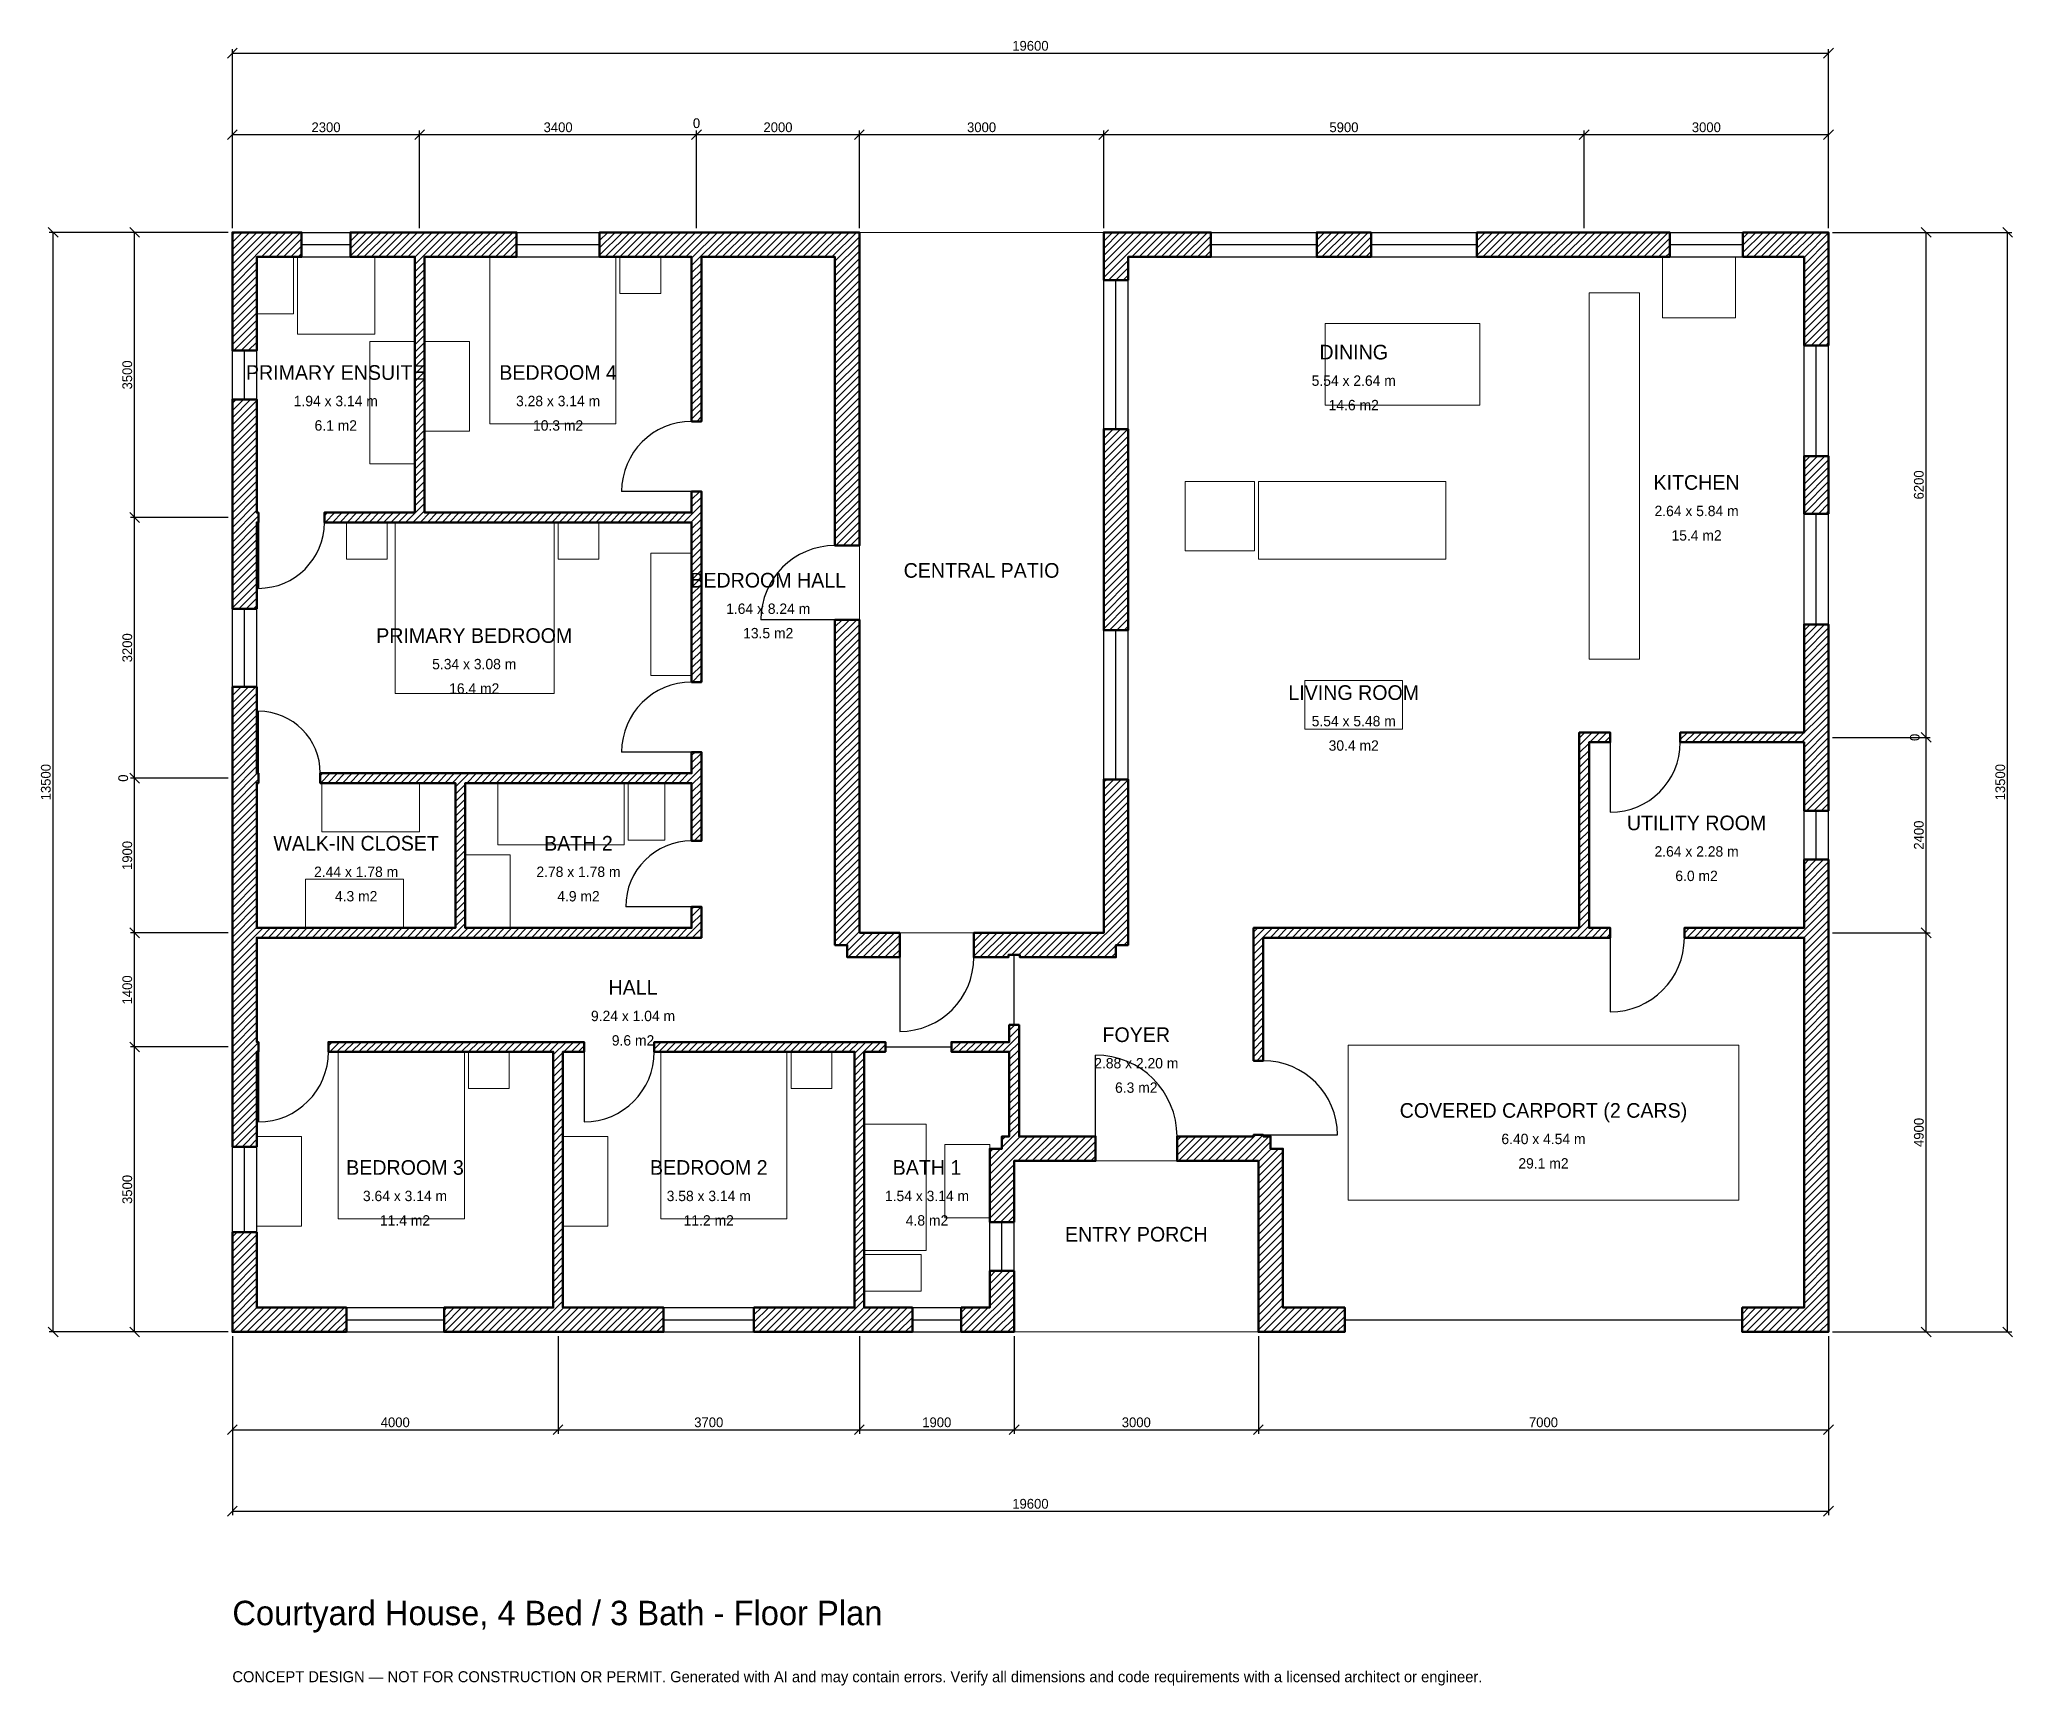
# Model space of a CAD drawing. Header units: millimetres. Extents: x -2369 to 21860, y -4341 to 15869.
import ezdxf
from ezdxf.enums import TextEntityAlignment as Align

# ---------------------------------------------------------------- set-up
doc = ezdxf.new("R2010")
doc.units = ezdxf.units.MM
doc.linetypes.add('DASHED', pattern=[1.524, 1.27, -0.254])
for name, color, linetype, lineweight in [('A-ANNO-DIMS', 1, 'Continuous', 13), ('A-ANNO-TEXT', 7, 'Continuous', 18), ('A-AREA-IDEN', 7, 'Continuous', 18), ('A-DOOR', 2, 'Continuous', 25), ('A-FLOR-FIXT', 9, 'Continuous', 13), ('A-FURN', 9, 'Continuous', 13), ('A-GLAZ', 4, 'Continuous', 25), ('A-SITE-PAVE', 8, 'Continuous', 13), ('A-WALL', 7, 'Continuous', 50), ('A-WALL-PATT', 8, 'Continuous', 13)]:
    doc.layers.add(name, color=color, linetype=linetype, lineweight=lineweight)
doc.dimstyles.new('PLAN', dxfattribs={"dimtxt": 120, "dimasz": 80, "dimexe": 50, "dimexo": 50, "dimgap": 30, "dimtad": 1, "dimdec": 0, "dimtsz": 60, "dimcen": 2.5, "dimclrd": 1, "dimclre": 1, "dimazin": 3, "dimtfac": 1, "dimtmove": 0, "dimatfit": 3})

msp = doc.modelspace()

# ---------------------------------------------------------------- hatches: boundary and pattern name
at = {"layer": 'A-WALL-PATT'}
h = msp.add_hatch(dxfattribs=at)
h.set_pattern_fill('ANSI31', color=8, scale=20)
h.paths.add_polyline_path([(3850, 0), (2600, 0), (2600, 300), (3850, 300), (3940, 300), (3940, 3440), (1180, 3440), (1180, 3560), (3940, 3560), (4060, 3560), (4320, 3560), (4320, 3440), (4060, 3440), (4060, 300), (4150, 300), (5295, 300), (5295, 0), (4150, 0), (4060, 0), (4060, -0.001), (3940, -0.001), (3940, 0), (3850, 0)])
h.paths.add_polyline_path([(300, 0), (300, -0.001), (0, -0.001), (0, 0), (-0.001, 0), (-0.001, 300), (0, 300), (0, 1225), (300, 1225), (300, 300), (1400, 300), (1400, 0), (300, 0)])
h.paths.add_polyline_path([(0, 3350), (0, 3440), (-0.001, 3440), (-0.001, 3560), (0, 3560), (0, 3650), (0, 4750), (0, 4840), (-0.001, 4840), (-0.001, 4960), (0, 4960), (0, 5050), (0, 6650), (0, 6740), (-0.001, 6740), (-0.001, 6860), (0, 6860), (0, 6950), (0, 7920), (300, 7920), (300, 6950), (300, 6860), (320, 6860), (320, 6740), (300, 6740), (300, 6650), (300, 5050), (300, 4960), (2740, 4960), (2740, 6740), (1080, 6740), (1080, 6860), (2740, 6860), (2860, 6860), (5640, 6860), (5640, 6860), (5640, 7120), (5760, 7120), (5760, 6740), (5760, 6740), (5760, 6030), (5640, 6030), (5640, 6740), (2860, 6740), (2860, 4960), (5640, 4960), (5640, 5220), (5760, 5220), (5760, 4960), (5760, 4840), (5640, 4840), (2860, 4840), (2740, 4840), (300, 4840), (300, 4750), (300, 3650), (300, 3560), (320, 3560), (320, 3440), (300, 3440), (300, 3350), (300, 2275), (0, 2275), (0, 3350)])
h.paths.add_polyline_path([(0, 9850), (0, 9940), (-0.001, 9940), (-0.001, 10060), (0, 10060), (0, 10150), (0, 11450), (300, 11450), (300, 10150), (300, 10060), (320, 10060), (320, 9940), (300, 9940), (300, 9850), (300, 8880), (0, 8880), (0, 9850)])
h.paths.add_polyline_path([(0, 13200), (-0.001, 13200), (-0.001, 13500), (0, 13500), (0, 13500.001), (300, 13500.001), (300, 13500), (850, 13500), (850, 13200), (300, 13200), (300, 12050), (0, 12050), (0, 13200)])
h.paths.add_polyline_path([(2150, 13500), (2240, 13500), (2240, 13500.001), (2360, 13500.001), (2360, 13500), (2450, 13500), (3490, 13500), (3490, 13200), (2450, 13200), (2360, 13200), (2360, 10060), (5640, 10060), (5640, 10320), (5760, 10320), (5760, 10060), (5760, 10060), (5760, 7980), (5640, 7980), (5640, 9940), (5640, 9940), (2360, 9940), (2240, 9940), (1130, 9940), (1130, 10060), (2240, 10060), (2240, 13200), (2150, 13200), (1450, 13200), (1450, 13500), (2150, 13500)])
h.paths.add_polyline_path([(5550, 13500), (5640, 13500), (5640, 13500.001), (5760, 13500.001), (5760, 13500), (5850, 13500), (7400, 13500), (7400, 13500.001), (7700, 13500.001), (7700, 13500), (7700.001, 13500), (7700.001, 13200), (7700, 13200), (7700, 9655), (7400, 9655), (7400, 13200), (5850, 13200), (5760, 13200), (5760, 11180), (5640, 11180), (5640, 13200), (5550, 13200), (4510, 13200), (4510, 13500), (5550, 13500)])
h.paths.add_polyline_path([(7700, 4900), (8195, 4900), (8195, 4600), (7550, 4600), (7550, 4750), (7400, 4750), (7400, 8745), (7700, 8745), (7700, 4900)])
h.paths.add_polyline_path([(9450, 4900), (9540, 4900), (9540, 4900.001), (9660, 4900.001), (9660, 4900), (9750, 4900), (10700, 4900), (10700, 6785), (11000, 6785), (11000, 4750), (10850, 4750), (10850, 4600), (9750, 4600), (9670, 4600), (9670, 4630), (9530, 4630), (9530, 4600), (9450, 4600), (9105, 4600), (9105, 4900), (9450, 4900)])
h.paths.add_polyline_path([(10700, 10350), (10700, 10650), (10700, 11085), (11000, 11085), (11000, 10650), (11000, 10350), (11000, 8615), (10700, 8615), (10700, 10350)])
h.paths.add_polyline_path([(10700, 13200), (10699.999, 13200), (10699.999, 13500), (10700, 13500), (10700, 13500.001), (11000, 13500.001), (11000, 13500), (12016.6667, 13500), (12016.6667, 13200), (11000, 13200), (11000, 12915), (10700, 12915), (10700, 13200)])
h.paths.add_polyline_path([(13983.3333, 13500), (13983.3333, 13200), (13316.6667, 13200), (13316.6667, 13500), (13983.3333, 13500)])
h.paths.add_polyline_path([(16450, 13500), (16750, 13500), (17650, 13500), (17650, 13200), (16750, 13200), (16450, 13200), (15283.3333, 13200), (15283.3333, 13500), (16450, 13500)])
h.paths.add_polyline_path([(19300, 13500), (19300, 13500.001), (19600, 13500.001), (19600, 13500), (19600.001, 13500), (19600.001, 13200), (19600, 13200), (19600, 12113.3333), (19300, 12113.3333), (19300, 13200), (18550, 13200), (18550, 13500), (19300, 13500)])
h.paths.add_polyline_path([(19600, 10046.6667), (19300, 10046.6667), (19300, 10753.3333), (19600, 10753.3333), (19600, 10046.6667)])
h.paths.add_polyline_path([(19600, 7450), (19600, 7360), (19600.001, 7360), (19600.001, 7240), (19600, 7240), (19600, 7150), (19600, 6400), (19300, 6400), (19300, 7150), (19300, 7240), (17780, 7240), (17780, 7360), (19300, 7360), (19300, 7450), (19300, 8686.6667), (19600, 8686.6667), (19600, 7450)])
h.paths.add_polyline_path([(19600, 5050), (19600, 4960), (19600.001, 4960), (19600.001, 4840), (19600, 4840), (19600, 4750), (19600, 300), (19600.001, 300), (19600.001, 0), (19600, 0), (19600, -0.001), (19300, -0.001), (19300, 0), (18540, 0), (18540, 300), (19300, 300), (19300, 4750), (19300, 4840), (17830, 4840), (17830, 4960), (19300, 4960), (19300, 5050), (19300, 5800), (19600, 5800), (19600, 5050)])
h.paths.add_polyline_path([(12900, 0), (12900, -0.001), (12600, -0.001), (12600, 0), (12599.999, 0), (12599.999, 300), (12600, 300), (12600, 2040), (12599.999, 2040), (12599.999, 2099.999), (12540, 2099.999), (12540, 2100), (11600, 2100), (11600, 2400), (12540, 2400), (12540, 2420), (12660, 2420), (12660, 2400), (12750, 2400), (12750, 2250), (12900, 2250), (12900, 300), (13660, 300), (13660, 0), (12900, 0)])
h.paths.add_polyline_path([(9660, 2100), (9660, 2099.999), (9600.001, 2099.999), (9600.001, 2040), (9600, 2040), (9600, 1350), (9300, 1350), (9300, 2250), (9450, 2250), (9450, 2400), (9540, 2400), (9540, 3440), (8830, 3440), (8830, 3560), (9540, 3560), (9540, 3770), (9660, 3770), (9660, 3560), (9660, 3440), (9660, 2400), (10600, 2400), (10600, 2100), (9660, 2100)])
h.paths.add_polyline_path([(9600, 300), (9600.001, 300), (9600.001, 0), (9600, 0), (9600, -0.001), (9300, -0.001), (9300, 0), (8950, 0), (8950, 300), (9300, 300), (9300, 750), (9600, 750), (9600, 300)])
h.paths.add_polyline_path([(7850, 0), (7760, 0), (7760, -0.001), (7640, -0.001), (7640, 0), (7550, 0), (6405, 0), (6405, 300), (7550, 300), (7640, 300), (7640, 3440), (5180, 3440), (5180, 3560), (7640, 3560), (7760, 3560), (8020, 3560), (8020, 3440), (7760, 3440), (7760, 300), (7850, 300), (8350, 300), (8350, 0), (7850, 0)])
h.paths.add_polyline_path([(12540, 4840), (12540, 4960), (12660, 4960), (16540, 4960), (16540, 7240), (16540, 7360), (16660, 7360), (16920, 7360), (16920, 7240), (16660, 7240), (16660, 4960), (16920, 4960), (16920, 4840), (16660, 4840), (16540, 4840), (12660, 4840), (12660, 3330), (12540, 3330), (12540, 4840)])

# ---------------------------------------------------------------- linework, layer by layer
at = {"layer": 'A-DOOR'}
for p, q in [((5640, 10320), (4780, 10320)), ((320, 9940), (320, 9130)), ((7400, 8745), (6490, 8745)), ((320, 6860), (320, 7620)), ((5640, 7120), (4780, 7120)), ((16920, 7240), (16920, 6380)), ((5640, 5220), (4830, 5220)), ((9600, 3770), (9600, 4630)), ((16920, 4840), (16920, 3930)), ((8195, 4600), (8195, 3690)), ((320, 3440), (320, 2580)), ((4320, 3440), (4320, 2580)), ((8020, 3500), (8830, 3500)), ((10600, 2400), (10600, 3400)), ((12660, 2420), (13570, 2420))]:
    msp.add_line(p, q, dxfattribs=at)
at = {"layer": 'A-DOOR', "linetype": 'DASHED'}
msp.add_line((13660, 150), (18540, 150), dxfattribs=at)
at = {"layer": 'A-DOOR'}
for centre, radius, start, end in [((5640, 10320), 860, 90, 180), ((320, 9940), 810, 270, 360), ((7400, 8745), 910, 90, 180), ((5640, 7120), 860, 90, 180), ((320, 6860), 760, 0, 90), ((16920, 7240), 860, 270, 360), ((5640, 5220), 810, 90, 180), ((16920, 4840), 910, 270, 360), ((8195, 4600), 910, 270, 360), ((320, 3440), 860, 270, 360), ((4320, 3440), 860, 270, 360), ((10600, 2400), 1000, 0, 90), ((12660, 2420), 910, 0, 90)]:
    msp.add_arc(centre, radius, start, end, dxfattribs=at)
at = {"layer": 'A-FLOR-FIXT'}
for points in [[(300, 12500), (750, 12500), (750, 13200), (300, 13200)], [(800, 12250), (1750, 12250), (1750, 13200), (800, 13200)], [(16660, 8260), (17280, 8260), (17280, 12760), (16660, 12760)], [(1690, 10660), (2240, 10660), (2240, 12160), (1690, 12160)], [(3260, 5980), (4810, 5980), (4810, 6740), (3260, 6740)], [(4860, 6040), (5310, 6040), (5310, 6740), (4860, 6740)], [(2860, 4960), (3410, 4960), (3410, 5860), (2860, 5860)], [(7760, 1000), (8520, 1000), (8520, 2550), (7760, 2550)], [(8750, 1400), (9300, 1400), (9300, 2300), (8750, 2300)], [(7760, 500), (8460, 500), (8460, 950), (7760, 950)]]:
    msp.add_lwpolyline(points, close=True, dxfattribs=at)
at = {"layer": 'A-FURN'}
for points in [[(3160, 11150), (4710, 11150), (4710, 13200), (3160, 13200)], [(4760, 12750), (5260, 12750), (5260, 13200), (4760, 13200)], [(17560, 12450), (18460, 12450), (18460, 13200), (17560, 13200)], [(13420, 11380), (15320, 11380), (15320, 12380), (13420, 12380)], [(2360, 11060), (2910, 11060), (2910, 12160), (2360, 12160)], [(11700, 9590), (12550, 9590), (12550, 10440), (11700, 10440)], [(12600, 9490), (14900, 9490), (14900, 10440), (12600, 10440)], [(1400, 9490), (1900, 9490), (1900, 9940), (1400, 9940)], [(2000, 7840), (3950, 7840), (3950, 9940), (2000, 9940)], [(4000, 9490), (4500, 9490), (4500, 9940), (4000, 9940)], [(5140, 8060), (5640, 8060), (5640, 9560), (5140, 9560)], [(13170, 7400), (14370, 7400), (14370, 8000), (13170, 8000)], [(1100, 6140), (2300, 6140), (2300, 6740), (1100, 6740)], [(900, 4960), (2100, 4960), (2100, 5560), (900, 5560)], [(1300, 1390), (2850, 1390), (2850, 3440), (1300, 3440)], [(2900, 2990), (3400, 2990), (3400, 3440), (2900, 3440)], [(5260, 1390), (6810, 1390), (6810, 3440), (5260, 3440)], [(6860, 2990), (7360, 2990), (7360, 3440), (6860, 3440)], [(13700, 1620), (18500, 1620), (18500, 3520), (13700, 3520)], [(300, 1300), (850, 1300), (850, 2400), (300, 2400)], [(4060, 1300), (4610, 1300), (4610, 2400), (4060, 2400)]]:
    msp.add_lwpolyline(points, close=True, dxfattribs=at)
at = {"layer": 'A-GLAZ'}
for p, q in [((850, 13500), (1450, 13500)), ((850, 13350), (1450, 13350)), ((3490, 13500), (4510, 13500)), ((3490, 13350), (4510, 13350)), ((12016.6667, 13500), (13316.6667, 13500)), ((12016.6667, 13350), (13316.6667, 13350)), ((13983.3333, 13500), (15283.3333, 13500)), ((13983.3333, 13350), (15283.3333, 13350)), ((17650, 13500), (18550, 13500)), ((17650, 13350), (18550, 13350)), ((850, 13200), (1450, 13200)), ((3490, 13200), (4510, 13200)), ((12016.6667, 13200), (13316.6667, 13200)), ((13983.3333, 13200), (15283.3333, 13200)), ((17650, 13200), (18550, 13200)), ((10700, 11085), (10700, 12915)), ((10850, 11085), (10850, 12915)), ((11000, 11085), (11000, 12915)), ((0, 11450), (0, 12050)), ((150, 11450), (150, 12050)), ((300, 11450), (300, 12050)), ((19300, 10753.3333), (19300, 12113.3333)), ((19450, 10753.3333), (19450, 12113.3333)), ((19600, 10753.3333), (19600, 12113.3333)), ((19300, 8686.6667), (19300, 10046.6667)), ((19450, 8686.6667), (19450, 10046.6667)), ((19600, 8686.6667), (19600, 10046.6667)), ((0, 7920), (0, 8880)), ((150, 7920), (150, 8880)), ((300, 7920), (300, 8880)), ((10700, 6785), (10700, 8615)), ((10850, 6785), (10850, 8615)), ((11000, 6785), (11000, 8615)), ((19300, 5800), (19300, 6400)), ((19450, 5800), (19450, 6400)), ((19600, 5800), (19600, 6400)), ((0, 1225), (0, 2275)), ((150, 1225), (150, 2275)), ((300, 1225), (300, 2275)), ((9300, 750), (9300, 1350)), ((9450, 750), (9450, 1350)), ((9600, 750), (9600, 1350)), ((1400, 300), (2600, 300)), ((5295, 300), (6405, 300)), ((8350, 300), (8950, 300)), ((1400, 150), (2600, 150)), ((1400, 0), (2600, 0)), ((5295, 150), (6405, 150)), ((5295, 0), (6405, 0)), ((8350, 150), (8950, 150)), ((8350, 0), (8950, 0))]:
    msp.add_line(p, q, dxfattribs=at)
at = {"layer": 'A-SITE-PAVE', "linetype": 'DASHED'}
for points in [[(7700, 4900), (10700, 4900), (10700, 13500), (7700, 13500)], [(9600, 0), (12600, 0), (12600, 2100), (9600, 2100)]]:
    msp.add_lwpolyline(points, close=True, dxfattribs=at)
at = {"layer": 'A-WALL'}
for points in [[(0, 13200), (-0.001, 13200), (-0.001, 13500), (0, 13500), (0, 13500.001), (300, 13500.001), (300, 13500), (850, 13500), (850, 13200), (300, 13200), (300, 12050), (0, 12050), (0, 13200)], [(2150, 13500), (2240, 13500), (2240, 13500.001), (2360, 13500.001), (2360, 13500), (2450, 13500), (3490, 13500), (3490, 13200), (2450, 13200), (2360, 13200), (2360, 10060), (5640, 10060), (5640, 10320), (5760, 10320), (5760, 10060), (5760, 10060), (5760, 7980), (5640, 7980), (5640, 9940), (5640, 9940), (2360, 9940), (2240, 9940), (1130, 9940), (1130, 10060), (2240, 10060), (2240, 13200), (2150, 13200), (1450, 13200), (1450, 13500), (2150, 13500)], [(5550, 13500), (5640, 13500), (5640, 13500.001), (5760, 13500.001), (5760, 13500), (5850, 13500), (7400, 13500), (7400, 13500.001), (7700, 13500.001), (7700, 13500), (7700.001, 13500), (7700.001, 13200), (7700, 13200), (7700, 9655), (7400, 9655), (7400, 13200), (5850, 13200), (5760, 13200), (5760, 11180), (5640, 11180), (5640, 13200), (5550, 13200), (4510, 13200), (4510, 13500), (5550, 13500)], [(10700, 13200), (10699.999, 13200), (10699.999, 13500), (10700, 13500), (10700, 13500.001), (11000, 13500.001), (11000, 13500), (12016.6667, 13500), (12016.6667, 13200), (11000, 13200), (11000, 12915), (10700, 12915), (10700, 13200)], [(13983.3333, 13500), (13983.3333, 13200), (13316.6667, 13200), (13316.6667, 13500), (13983.3333, 13500)], [(16450, 13500), (16750, 13500), (17650, 13500), (17650, 13200), (16750, 13200), (16450, 13200), (15283.3333, 13200), (15283.3333, 13500), (16450, 13500)], [(19300, 13500), (19300, 13500.001), (19600, 13500.001), (19600, 13500), (19600.001, 13500), (19600.001, 13200), (19600, 13200), (19600, 12113.3333), (19300, 12113.3333), (19300, 13200), (18550, 13200), (18550, 13500), (19300, 13500)], [(0, 9850), (0, 9940), (-0.001, 9940), (-0.001, 10060), (0, 10060), (0, 10150), (0, 11450), (300, 11450), (300, 10150), (300, 10060), (320, 10060), (320, 9940), (300, 9940), (300, 9850), (300, 8880), (0, 8880), (0, 9850)], [(10700, 10350), (10700, 10650), (10700, 11085), (11000, 11085), (11000, 10650), (11000, 10350), (11000, 8615), (10700, 8615), (10700, 10350)], [(19600, 10046.6667), (19300, 10046.6667), (19300, 10753.3333), (19600, 10753.3333), (19600, 10046.6667)], [(7700, 4900), (8195, 4900), (8195, 4600), (7550, 4600), (7550, 4750), (7400, 4750), (7400, 8745), (7700, 8745), (7700, 4900)], [(19600, 7450), (19600, 7360), (19600.001, 7360), (19600.001, 7240), (19600, 7240), (19600, 7150), (19600, 6400), (19300, 6400), (19300, 7150), (19300, 7240), (17780, 7240), (17780, 7360), (19300, 7360), (19300, 7450), (19300, 8686.6667), (19600, 8686.6667), (19600, 7450)], [(0, 3350), (0, 3440), (-0.001, 3440), (-0.001, 3560), (0, 3560), (0, 3650), (0, 4750), (0, 4840), (-0.001, 4840), (-0.001, 4960), (0, 4960), (0, 5050), (0, 6650), (0, 6740), (-0.001, 6740), (-0.001, 6860), (0, 6860), (0, 6950), (0, 7920), (300, 7920), (300, 6950), (300, 6860), (320, 6860), (320, 6740), (300, 6740), (300, 6650), (300, 5050), (300, 4960), (2740, 4960), (2740, 6740), (1080, 6740), (1080, 6860), (2740, 6860), (2860, 6860), (5640, 6860), (5640, 6860), (5640, 7120), (5760, 7120), (5760, 6740), (5760, 6740), (5760, 6030), (5640, 6030), (5640, 6740), (2860, 6740), (2860, 4960), (5640, 4960), (5640, 5220), (5760, 5220), (5760, 4960), (5760, 4840), (5640, 4840), (2860, 4840), (2740, 4840), (300, 4840), (300, 4750), (300, 3650), (300, 3560), (320, 3560), (320, 3440), (300, 3440), (300, 3350), (300, 2275), (0, 2275), (0, 3350)], [(12540, 4840), (12540, 4960), (12660, 4960), (16540, 4960), (16540, 7240), (16540, 7360), (16660, 7360), (16920, 7360), (16920, 7240), (16660, 7240), (16660, 4960), (16920, 4960), (16920, 4840), (16660, 4840), (16540, 4840), (12660, 4840), (12660, 3330), (12540, 3330), (12540, 4840)], [(9450, 4900), (9540, 4900), (9540, 4900.001), (9660, 4900.001), (9660, 4900), (9750, 4900), (10700, 4900), (10700, 6785), (11000, 6785), (11000, 4750), (10850, 4750), (10850, 4600), (9750, 4600), (9670, 4600), (9670, 4630), (9530, 4630), (9530, 4600), (9450, 4600), (9105, 4600), (9105, 4900), (9450, 4900)], [(19600, 5050), (19600, 4960), (19600.001, 4960), (19600.001, 4840), (19600, 4840), (19600, 4750), (19600, 300), (19600.001, 300), (19600.001, 0), (19600, 0), (19600, -0.001), (19300, -0.001), (19300, 0), (18540, 0), (18540, 300), (19300, 300), (19300, 4750), (19300, 4840), (17830, 4840), (17830, 4960), (19300, 4960), (19300, 5050), (19300, 5800), (19600, 5800), (19600, 5050)], [(9660, 2100), (9660, 2099.999), (9600.001, 2099.999), (9600.001, 2040), (9600, 2040), (9600, 1350), (9300, 1350), (9300, 2250), (9450, 2250), (9450, 2400), (9540, 2400), (9540, 3440), (8830, 3440), (8830, 3560), (9540, 3560), (9540, 3770), (9660, 3770), (9660, 3560), (9660, 3440), (9660, 2400), (10600, 2400), (10600, 2100), (9660, 2100)], [(3850, 0), (2600, 0), (2600, 300), (3850, 300), (3940, 300), (3940, 3440), (1180, 3440), (1180, 3560), (3940, 3560), (4060, 3560), (4320, 3560), (4320, 3440), (4060, 3440), (4060, 300), (4150, 300), (5295, 300), (5295, 0), (4150, 0), (4060, 0), (4060, -0.001), (3940, -0.001), (3940, 0), (3850, 0)], [(7850, 0), (7760, 0), (7760, -0.001), (7640, -0.001), (7640, 0), (7550, 0), (6405, 0), (6405, 300), (7550, 300), (7640, 300), (7640, 3440), (5180, 3440), (5180, 3560), (7640, 3560), (7760, 3560), (8020, 3560), (8020, 3440), (7760, 3440), (7760, 300), (7850, 300), (8350, 300), (8350, 0), (7850, 0)], [(12900, 0), (12900, -0.001), (12600, -0.001), (12600, 0), (12599.999, 0), (12599.999, 300), (12600, 300), (12600, 2040), (12599.999, 2040), (12599.999, 2099.999), (12540, 2099.999), (12540, 2100), (11600, 2100), (11600, 2400), (12540, 2400), (12540, 2420), (12660, 2420), (12660, 2400), (12750, 2400), (12750, 2250), (12900, 2250), (12900, 300), (13660, 300), (13660, 0), (12900, 0)], [(300, 0), (300, -0.001), (0, -0.001), (0, 0), (-0.001, 0), (-0.001, 300), (0, 300), (0, 1225), (300, 1225), (300, 300), (1400, 300), (1400, 0), (300, 0)], [(9600, 300), (9600.001, 300), (9600.001, 0), (9600, 0), (9600, -0.001), (9300, -0.001), (9300, 0), (8950, 0), (8950, 300), (9300, 300), (9300, 750), (9600, 750), (9600, 300)]]:
    msp.add_lwpolyline(points, close=True, dxfattribs=at)

# ---------------------------------------------------------------- texts
at = {"layer": 'A-ANNO-TEXT'}
for s, height, p in [('Courtyard House, 4 Bed / 3 Bath - Floor Plan', 300, (0, -3600)), ('CONCEPT DESIGN — NOT FOR CONSTRUCTION OR PERMIT. Generated with AI and may contain errors. Verify all dimensions and code requirements with a licensed architect or engineer.', 135, (0, -4300))]:
    msp.add_text(s, height=height, dxfattribs=at).set_placement(p)
at = {"layer": 'A-AREA-IDEN'}
for s, height, p in [('DINING', 180, (13770, 12030)), ('PRIMARY ENSUITE', 180, (1270, 11780)), ('BEDROOM 4', 180, (4000, 11780)), ('5.54 x 2.64 m', 127.5, (13770, 11680)), ('1.94 x 3.14 m', 127.5, (1270, 11430)), ('3.28 x 3.14 m', 127.5, (4000, 11430)), ('14.6 m2', 127.5, (13770, 11380)), ('6.1 m2', 127.5, (1270, 11130)), ('10.3 m2', 127.5, (4000, 11130)), ('KITCHEN', 180, (17980, 10430)), ('2.64 x 5.84 m', 127.5, (17980, 10080)), ('15.4 m2', 127.5, (17980, 9780)), ('BEDROOM HALL', 180, (6580, 9230)), ('CENTRAL PATIO', 180, (9200, 9350)), ('1.64 x 8.24 m', 127.5, (6580, 8880)), ('PRIMARY BEDROOM', 180, (2970, 8550)), ('13.5 m2', 127.5, (6580, 8580)), ('5.34 x 3.08 m', 127.5, (2970, 8200)), ('16.4 m2', 127.5, (2970, 7900)), ('LIVING ROOM', 180, (13770, 7850)), ('5.54 x 5.48 m', 127.5, (13770, 7500)), ('30.4 m2', 127.5, (13770, 7200)), ('UTILITY ROOM', 180, (17980, 6250)), ('WALK-IN CLOSET', 180, (1520, 6000)), ('BATH 2', 180, (4250, 6000)), ('2.64 x 2.28 m', 127.5, (17980, 5900)), ('2.44 x 1.78 m', 127.5, (1520, 5650)), ('2.78 x 1.78 m', 127.5, (4250, 5650)), ('6.0 m2', 127.5, (17980, 5600)), ('4.3 m2', 127.5, (1520, 5350)), ('4.9 m2', 127.5, (4250, 5350)), ('HALL', 180, (4920, 4230)), ('9.24 x 1.04 m', 127.5, (4920, 3880)), ('9.6 m2', 127.5, (4920, 3580)), ('FOYER', 180, (11100, 3650)), ('2.88 x 2.20 m', 127.5, (11100, 3300)), ('6.3 m2', 127.5, (11100, 3000)), ('COVERED CARPORT (2 CARS)', 180, (16100, 2720)), ('6.40 x 4.54 m', 127.5, (16100, 2370)), ('BEDROOM 3', 180, (2120, 2020)), ('BEDROOM 2', 180, (5850, 2020)), ('BATH 1', 180, (8530, 2020)), ('29.1 m2', 127.5, (16100, 2070)), ('3.64 x 3.14 m', 127.5, (2120, 1670)), ('3.58 x 3.14 m', 127.5, (5850, 1670)), ('1.54 x 3.14 m', 127.5, (8530, 1670)), ('11.4 m2', 127.5, (2120, 1370)), ('11.2 m2', 127.5, (5850, 1370)), ('4.8 m2', 127.5, (8530, 1370)), ('ENTRY PORCH', 180, (11100, 1200))]:
    msp.add_text(s, height=height, dxfattribs=at).set_placement(p, align=Align.MIDDLE_CENTER)

# ---------------------------------------------------------------- dimensions: what is measured, and where the dimension line sits
at = {"layer": 'A-ANNO-DIMS'}
for base, p1, p2, text in [((0, 15700), (0, 13500), (19600, 13500), '19600'), ((0, 14700), (0, 13500), (2300, 13500), '2300'), ((2300, 14700), (2300, 13500), (5700, 13500), '3400'), ((5700, 14700), (5700, 13500), (5700, 13500), '0'), ((5700, 14700), (5700, 13500), (7700, 13500), '2000'), ((7700, 14700), (7700, 13500), (10700, 13500), '3000'), ((10700, 14700), (10700, 13500), (16600, 13500), '5900'), ((16600, 14700), (16600, 13500), (19600, 13500), '3000'), ((0, -1200), (0, 0), (4000, 0), '4000'), ((0, -2200), (0, 0), (19600, 0), '19600'), ((4000, -1200), (4000, 0), (7700, 0), '3700'), ((7700, -1200), (7700, 0), (9600, 0), '1900'), ((9600, -1200), (9600, 0), (12600, 0), '3000'), ((12600, -1200), (12600, 0), (19600, 0), '7000')]:
    msp.add_linear_dim(base=base, p1=p1, p2=p2, text=text, dimstyle='PLAN', dxfattribs=at).render()
for base, p1, p2, text in [((-2200, 0), (0, 0), (0, 13500), '13500'), ((-1200, 10000), (0, 10000), (0, 13500), '3500'), ((20800, 7300), (19600, 7300), (19600, 13500), '6200'), ((21800, 0), (19600, 0), (19600, 13500), '13500'), ((-1200, 6800), (0, 6800), (0, 10000), '3200'), ((20800, 4900), (19600, 4900), (19600, 7300), '2400'), ((20800, 7300), (19600, 7300), (19600, 7300), '0'), ((-1200, 6800), (0, 6800), (0, 6800), '0'), ((-1200, 4900), (0, 4900), (0, 6800), '1900'), ((-1200, 3500), (0, 3500), (0, 4900), '1400'), ((20800, 0), (19600, 0), (19600, 4900), '4900'), ((-1200, 0), (0, 0), (0, 3500), '3500')]:
    msp.add_linear_dim(base=base, p1=p1, p2=p2, angle=90, text=text, dimstyle='PLAN', dxfattribs=at).render()

doc.saveas('drawing.dxf')
